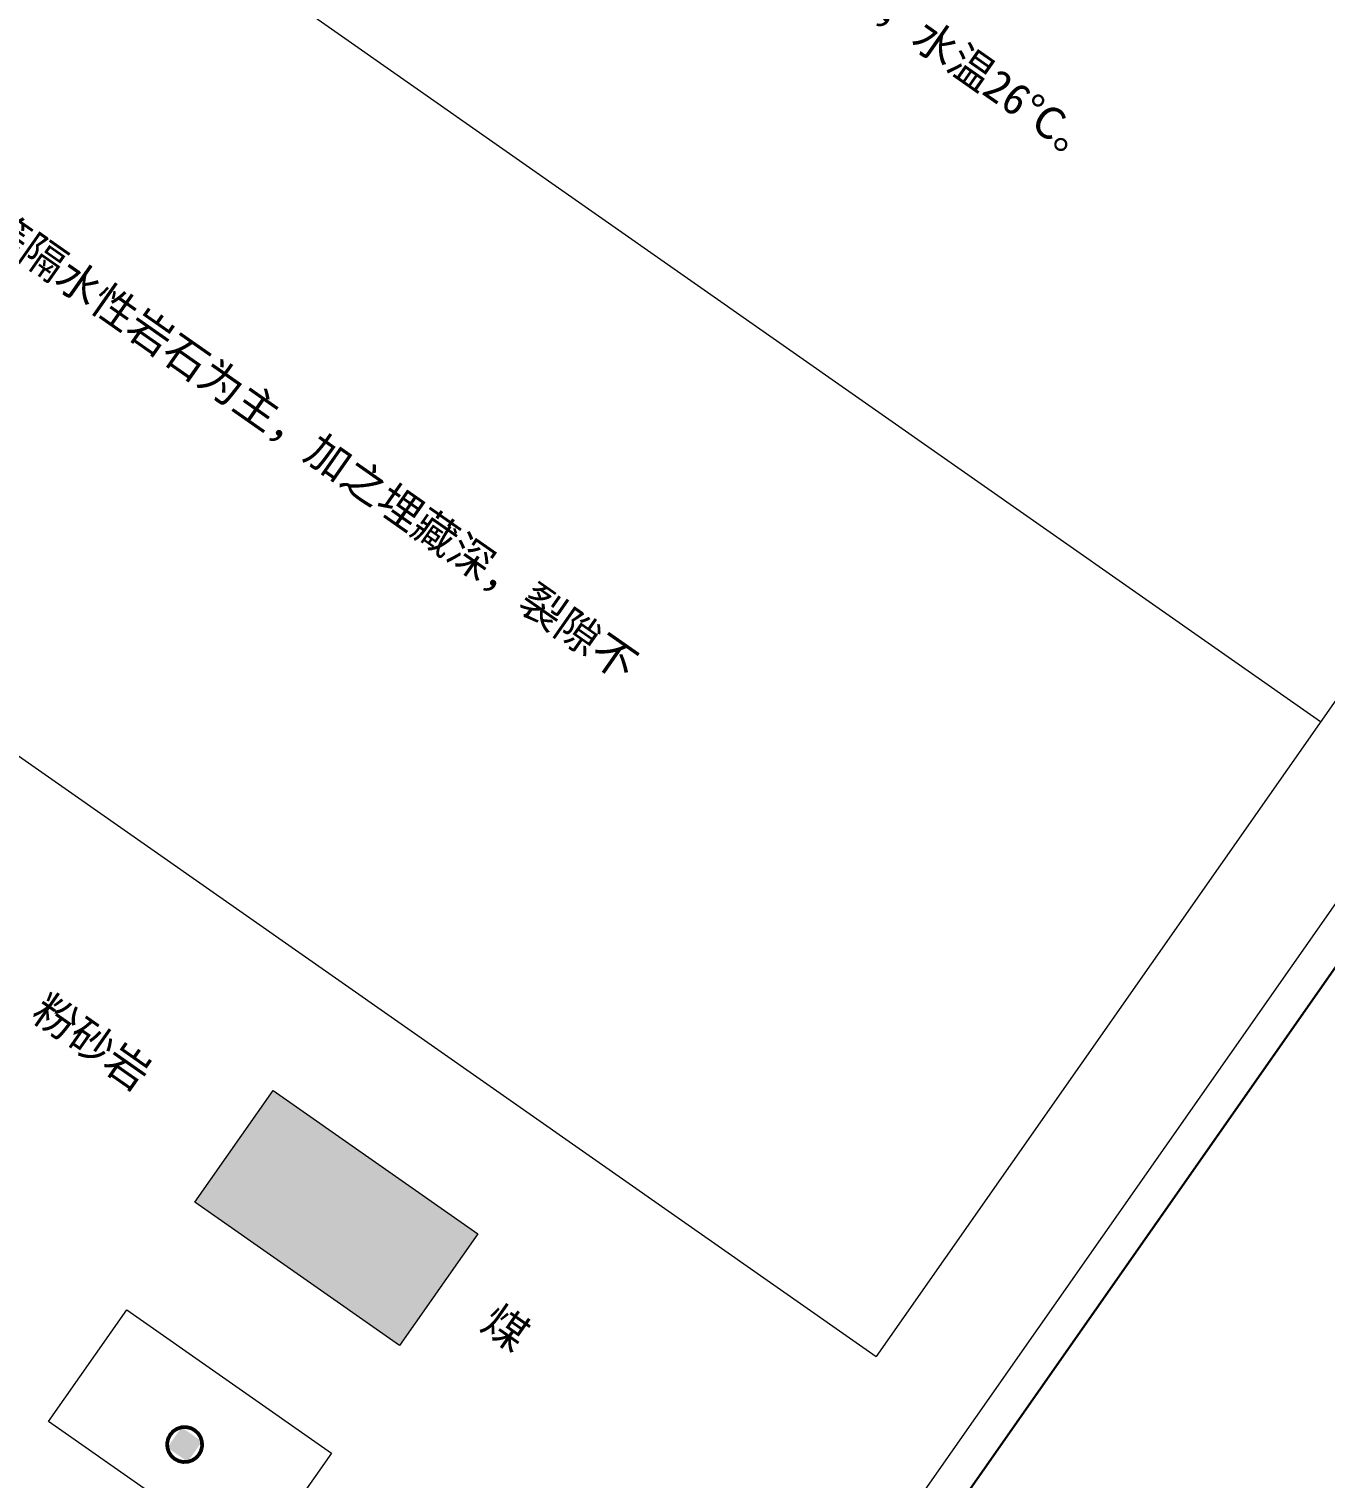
# Model space of a CAD drawing. Header units: inches. Extents: x 36473197 to 36486087, y 3899343 to 3911260.
# Drawn here: x 36473974 to 36474140.5, y 3905576.1 to 3905762.3 of the extents above; entities that cross this region are included whole.
import ezdxf

# ---------------------------------------------------------------- set-up
doc = ezdxf.new("R2010")
doc.units = ezdxf.units.IN
doc.header["$MEASUREMENT"] = 0
doc.layers.get('0').update_dxf_attribs({"lineweight": 0})
for name, color, linetype, lineweight in [('图例', 7, 'Continuous', 0), ('图例区', 7, 'Continuous', 0), ('图形修饰', 7, 'Continuous', 0), ('综合柱状', 7, 'Continuous', 0)]:
    doc.layers.add(name, color=color, linetype=linetype, lineweight=lineweight)
doc.styles.add('宋体', font='SIMSUN.TTC')

# ---------------------------------------------------------------- blocks, each defined once
blk = doc.blocks.new('黄铁矿结核')
blk.add_hatch(color=0).paths.add_polyline_path([(-0.532, -0.532), (0.532, -0.532), (0.532, 0.532), (-0.532, 0.532)], flags=17)
at = {"color": 0, "const_width": 0.16}
blk.add_lwpolyline([(0.75, 0), (0.724, 0.194), (0.65, 0.374), (0.531, 0.531), (0.376, 0.65), (0.194, 0.724), (0, 0.75), (-0.194, 0.724), (-0.374, 0.65), (-0.531, 0.531), (-0.65, 0.376), (-0.724, 0.194), (-0.75, 0), (-0.724, -0.194), (-0.65, -0.374), (-0.531, -0.531), (-0.376, -0.65), (-0.194, -0.724), (0, -0.75), (0.194, -0.724), (0.374, -0.65), (0.531, -0.531), (0.65, -0.376), (0.724, -0.194), (0.75, 0)], dxfattribs=at)

msp = doc.modelspace()

# ---------------------------------------------------------------- hatches: boundary and pattern name
at = {"layer": '图例'}
msp.add_hatch(color=256, dxfattribs=at).paths.add_polyline_path([(36474005.35, 3905625.93), (36473995.28, 3905611.55), (36474021.58, 3905593.13), (36474031.65, 3905607.51)], flags=17)

# ---------------------------------------------------------------- linework, layer by layer
at = {"lineweight": 15, "flags": 128}
for points in [[(36473906.02, 3905837.11), (36474139.92, 3905673.32)], [(36473903.94, 3905716.97), (36474082.8, 3905591.73)]]:
    msp.add_lwpolyline(points, dxfattribs=at)
at = {"layer": '图例', "lineweight": 0, "flags": 128}
for points in [[(36474005.35, 3905625.93), (36474031.65, 3905607.51), (36474021.58, 3905593.13), (36473995.28, 3905611.55), (36474005.35, 3905625.93)], [(36473986.52, 3905597.74), (36474012.83, 3905579.32), (36474002.76, 3905564.95), (36473976.46, 3905583.37), (36473986.52, 3905597.74)]]:
    msp.add_lwpolyline(points, dxfattribs=at)
at = {"layer": '图例区', "lineweight": 30}
msp.add_line((36474006.06, 3905447.89), (36475106.47, 3907019.38), dxfattribs=at)
at = {"layer": '图例区'}
msp.add_line((36475046.98, 3906968.68), (36474082.8, 3905591.73), dxfattribs=at)
at = {"layer": '图形修饰'}
msp.add_line((36474004.92, 3905454.37), (36475099.99, 3907018.24), dxfattribs=at)

# ---------------------------------------------------------------- block references
at = {"layer": '图例', "xscale": 3, "yscale": 3, "zscale": 3, "rotation": 324.9990778986711}
msp.add_blockref('黄铁矿结核', (36473993.96, 3905580.42), dxfattribs=at)

# ---------------------------------------------------------------- texts
at = {"layer": '图例', "style": '宋体'}
for s, height, p in [('粉砂岩', 4.102, (36473974, 3905635.31)), ('煤', 4.1, (36474031.77, 3905595.38))]:
    msp.add_text(s, height=height, rotation=324.9991, dxfattribs=at).set_placement(p)
at = {"layer": '综合柱状', "style": '宋体'}
msp.add_text('  钻探中见此层终孔，一般厚度10～25m。以泥岩、砂质泥岩等隔水性岩石为主，加之埋藏深，裂隙不', height=4.1017, rotation=324.9991, dxfattribs=at).set_placement((36473846.38, 3905821.1))
at = {"layer": '综合柱状', "insert": (36474007.14, 3905818.11), "char_height": 4.1017, "width": 407.6582, "attachment_point": 5, "rotation": 324.9991, "style": '宋体'}
msp.add_mtext('\\A1;0.01208m/d，属于富水性极弱含水层。水质类型SO{\\H0.5x;\\S^ 4;}·Cl－Na型，矿化度6.192～14.476g/l，水温26℃。', dxfattribs=at)

doc.saveas('drawing.dxf')
